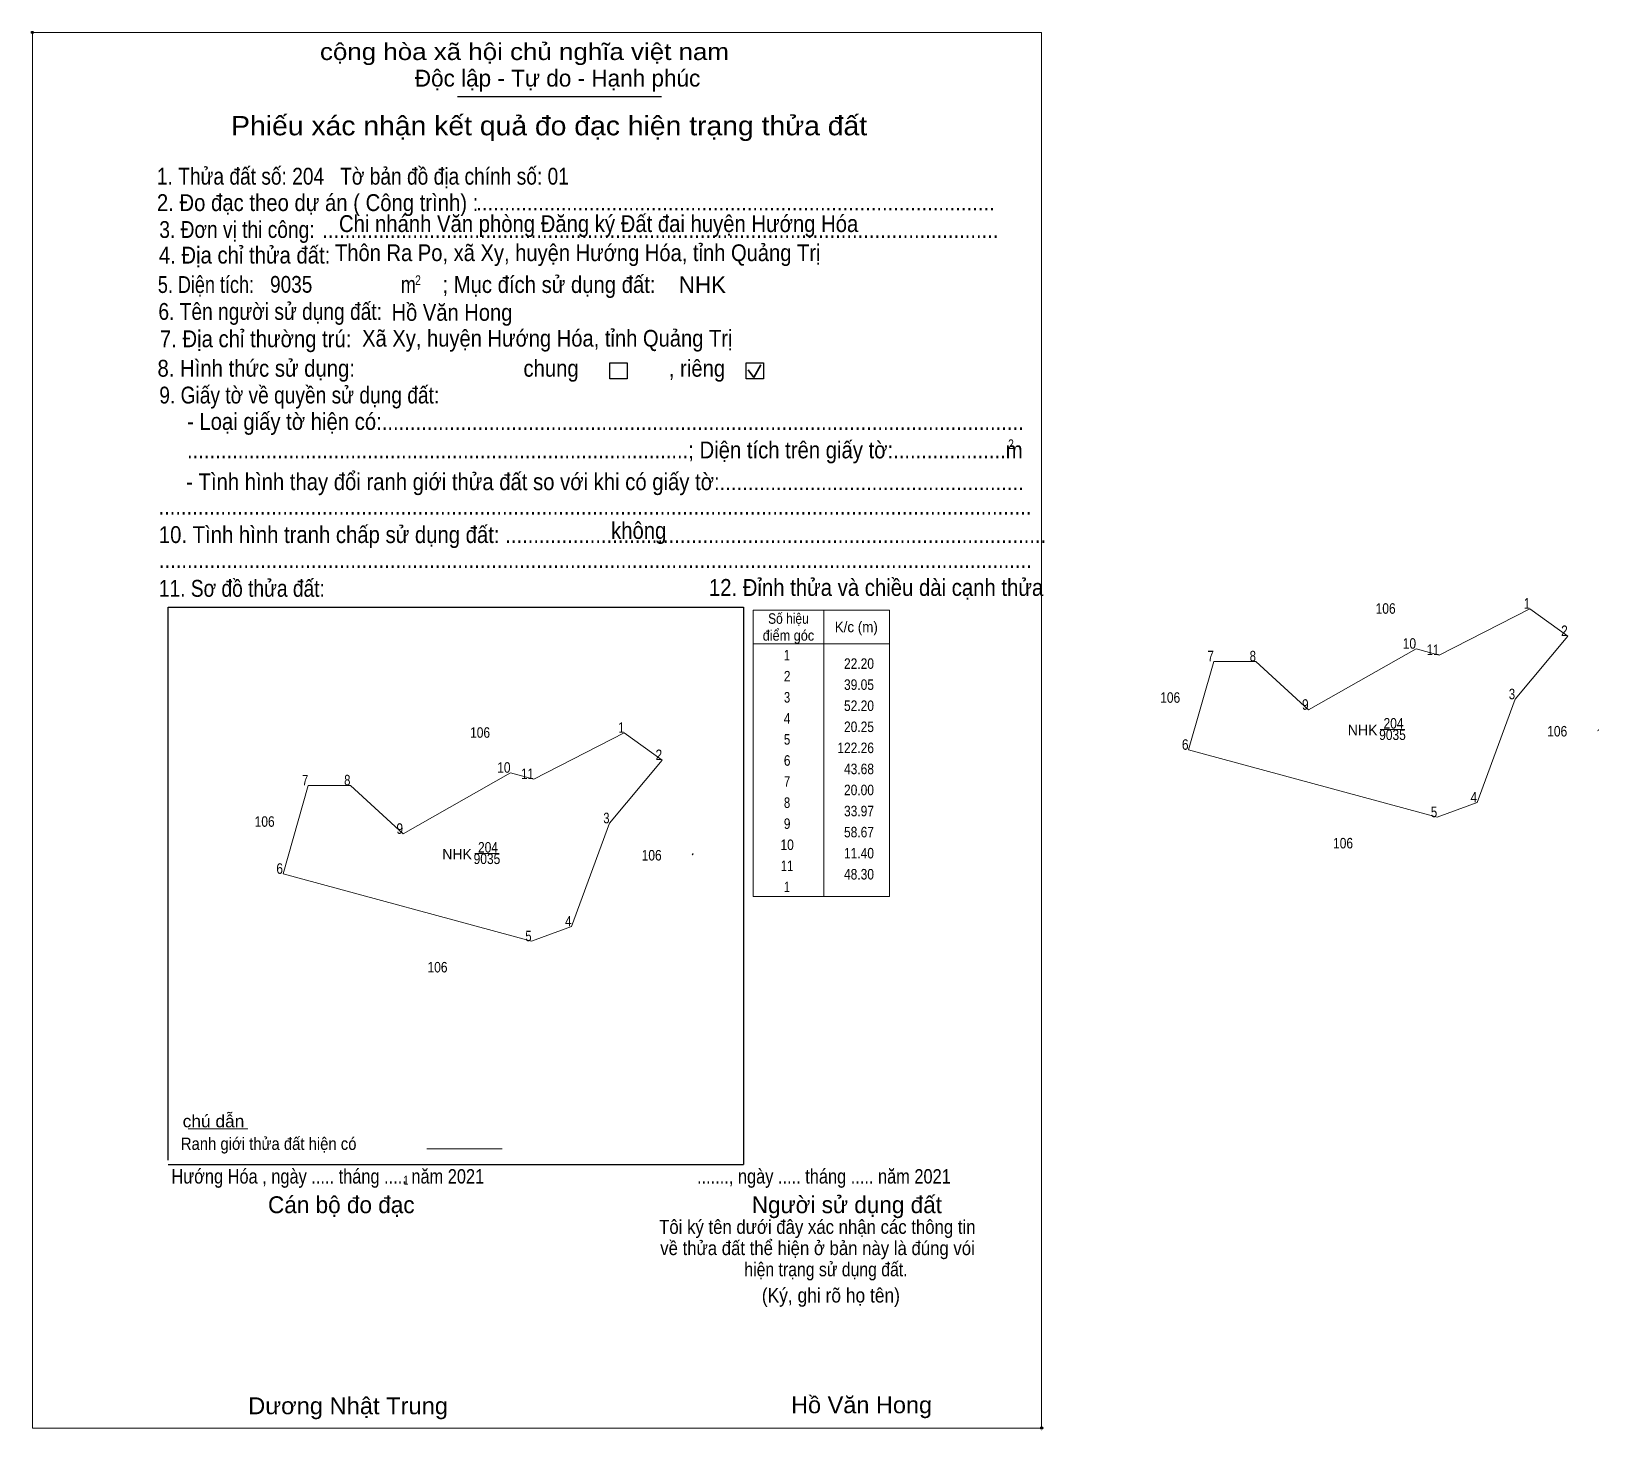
# Model space of a CAD drawing. Header units: metres. Extents: x 551681 to 552425, y 1816824 to 1817488.
import ezdxf
from ezdxf.enums import TextEntityAlignment as Align

# ---------------------------------------------------------------- set-up
doc = ezdxf.new("R2010")
doc.units = ezdxf.units.M
doc.header["$LTSCALE"] = 2
doc.header["$PDMODE"] = 32
doc.header["$PDSIZE"] = 1
for name, color, linetype, lineweight in [('1', 7, 'Continuous', 13), ('12', 7, 'Continuous', 13), ('17', 7, 'Continuous', 13), ('2', 7, 'Continuous', 25), ('32', 7, 'Continuous', 13), ('6', 7, 'Continuous', 13), ('63', 7, 'Continuous', 13)]:
    doc.layers.add(name, color=color, linetype=linetype, lineweight=lineweight)

msp = doc.modelspace()

# ---------------------------------------------------------------- linework, layer by layer
at = {"layer": '1'}
for points in [[(552392, 1817214), (552410, 1817201), (552385, 1817171), (552367, 1817122), (552348, 1817115), (552230, 1817147), (552242, 1817189), (552262, 1817189), (552287, 1817166), (552338, 1817195), (552349, 1817192)], [(551962.18, 1817155.12), (551980.18, 1817142.12), (551955.18, 1817112.12), (551937.18, 1817063.12), (551918.18, 1817056.12), (551800.18, 1817088.12), (551812.18, 1817130.12), (551832.18, 1817130.12), (551857.18, 1817107.12), (551908.18, 1817136.12), (551919.18, 1817133.12)]]:
    msp.add_lwpolyline(points, close=True, dxfattribs=at)
at = {"layer": '12'}
for p, q in [((552424.29, 1817156.04), (552424.66, 1817156.67)), ((552424.29, 1817156.04), (552424.66, 1817156.11)), ((551994.47, 1817097.16), (551994.84, 1817097.79)), ((551994.47, 1817097.16), (551994.84, 1817097.23))]:
    msp.add_line(p, q, dxfattribs=at)
at = {"layer": '17'}
msp.add_line((551755.21, 1816967.01), (551783.45, 1816967.01), dxfattribs=at)
at = {"layer": '2'}
for p, q in [((551883, 1817457.21), (551979.87, 1817457.21)), ((551745.64, 1817214.71), (552018.77, 1817214.71)), ((551745.64, 1816952.19), (551745.64, 1817214.71)), ((552018.77, 1816950.04), (551745.64, 1816950.04))]:
    msp.add_line(p, q, dxfattribs=at)
at = {"layer": '2', "lineweight": 35}
for p, q in [((552021, 1817327.36), (552023.72, 1817323.82)), ((552023.72, 1817323.82), (552027.04, 1817329.75))]:
    msp.add_line(p, q, dxfattribs=at)
at = {"layer": '2', "lineweight": 13}
msp.add_lwpolyline([(551681.23, 1817487.59), (552160.27, 1817487.59), (552160.27, 1816825.03), (551681.23, 1816825.03)], close=True, dxfattribs=at)
at = {"layer": '2'}
for points in [[(551955.33, 1817330.78), (551963.55, 1817330.78), (551963.55, 1817323.1), (551955.33, 1817323.1)], [(552020.05, 1817330.78), (552028.28, 1817330.78), (552028.28, 1817323.1), (552020.05, 1817323.1)]]:
    msp.add_lwpolyline(points, close=True, dxfattribs=at)
at = {"layer": '2', "lineweight": 13}
for points in [[(552424.66, 1817156.11), (552424.29, 1817156.04), (552424.66, 1817156.67)], [(551994.84, 1817097.23), (551994.47, 1817097.16), (551994.84, 1817097.79)]]:
    msp.add_lwpolyline(points, dxfattribs=at)
at = {"layer": '2'}
for p in [(551681.23, 1817487.59), (552160.26, 1816825.03)]:
    msp.add_point(p, dxfattribs=at)
at = {"layer": '32'}
for points in [[(552392, 1817214), (552410, 1817201), (552385, 1817171), (552367, 1817122), (552348, 1817115), (552230, 1817147), (552242, 1817189), (552262, 1817189), (552287, 1817166), (552338, 1817195), (552349, 1817192)], [(551962.18, 1817155.12), (551980.18, 1817142.12), (551955.18, 1817112.12), (551937.18, 1817063.12), (551918.18, 1817056.12), (551800.18, 1817088.12), (551812.18, 1817130.12), (551832.18, 1817130.12), (551857.18, 1817107.12), (551908.18, 1817136.12), (551919.18, 1817133.12)]]:
    msp.add_lwpolyline(points, close=True, dxfattribs=at)
at = {"layer": '6'}
msp.add_line((551868.45, 1816957.49), (551904.13, 1816957.49), dxfattribs=at)
at = {"layer": '63', "lineweight": 25}
msp.add_line((552018.77, 1817214.73), (552018.77, 1816950.05), dxfattribs=at)
at = {"layer": '63'}
for p, q in [((552056.89, 1817213.33), (552056.89, 1817077.33)), ((552056.89, 1817213.33), (552056.89, 1817077.33)), ((552023.29, 1817197.33), (552088.09, 1817197.33)), ((552321.01, 1817156.67), (552332.64, 1817156.67)), ((551891.19, 1817097.79), (551902.82, 1817097.79))]:
    msp.add_line(p, q, dxfattribs=at)
msp.add_lwpolyline([(552023.29, 1817213.33), (552088.09, 1817213.33), (552088.09, 1817077.33), (552023.29, 1817077.33)], close=True, dxfattribs=at)

# ---------------------------------------------------------------- texts
at = {"layer": '1'}
for s, height, width, p in [('204', 5, 0.85, (552327.305, 1817157.08)), ('9035', 5, 0.85, (552326.805, 1817151.65)), ('204', 5, 0.85, (551897.485, 1817098.2)), ('9035', 5, 0.85, (551896.985, 1817092.77)), ('1', 4.225, 0.7, (551858.56, 1816940.57))]:
    msp.add_text(s, height=height, dxfattribs=dict(at, width=width)).set_placement(p, align=Align.CENTER)
for p in [(552312.63, 1817153.86), (551882.81, 1817094.98)]:
    msp.add_text('NHK', height=5, dxfattribs=at).set_placement(p, align=Align.CENTER)
at = {"layer": '2'}
for s, height, width, p in [('cộng hòa xã hội chủ nghĩa việt nam', 7.995, 1.15, (551817.73, 1817474.47)), ('1. Thửa đất số: 204   Tờ bản đồ địa chính số: 01', 8, 0.85, (551740.33, 1817415.31)), ('2. Đo đạc theo dự án ( Công trình) : ', 8.001, 0.9, (551740.33, 1817402.77)), ('Chi nhánh Văn phòng Đăng ký Đất đai huyện Hướng Hóa', 7.994, 0.9, (551826.75, 1817392.81)), ('............................................................................................', 8.001, 0.9, (551891.87, 1817403.05)), ('3. Đơn vị thi công:', 8.001, 0.85, (551741.47, 1817390.01)), ('........................................................................................................................', 8.001, 0.9, (551818.77, 1817390.01)), ('4. Địa chỉ thửa đất:', 8.001, 0.9, (551741.25, 1817377.85)), ('Thôn Ra Po, xã Xy, huyện Hướng Hóa, tỉnh Quảng Trị', 7.94, 0.9, (551824.87, 1817379.01)), ('5. Diện tích:', 8.001, 0.8, (551740.77, 1817363.89)), ('9035', 7.94, 0.85, (551794.03, 1817364.01)), ('m', 7.995, 0.8, (551856.09, 1817363.89)), ('2', 4.568, 0.8, (551862.89, 1817367.71)), ('; Mục đích sử dụng đất:', 7.995, 0.9, (551875.87, 1817363.89)), ('6. Tên người sử dụng đất:', 8.001, 0.85, (551741.05, 1817351.11)), ('Hồ Văn Hong', 7.94, 0.9, (551851.69, 1817350.67)), ('7. Địa chỉ thường trú:', 8.001, 0.9, (551741.75, 1817338.13)), ('Xã Xy, huyện Hướng Hóa, tỉnh Quảng Trị', 7.943, 0.9, (551837.73, 1817338.41)), ('8. Hình thức sử dụng:', 8.001, 0.9, (551740.61, 1817324.13)), ('chung                , riêng', 7.995, 0.9, (551914.31, 1817324.13)), ('9. Giấy tờ về quyền sử dụng đất:', 8.001, 0.85, (551741.47, 1817311.41)), ('     - Loại giấy tờ hiện có:..................................................................................................................', 7.995, 0.9, (551741.25, 1817298.89)), ('     .........................................................................................; Diện tích trên giấy tờ:....................m', 7.995, 0.9, (551741.25, 1817285.37)), ('2', 4.568, 0.8, (552144.37, 1817289.83)), ('     - Tình hình thay đổi ranh giới thửa đất so với khi có giấy tờ:......................................................', 7.995, 0.9, (551740.85, 1817270.27)), ('...........................................................................................................................................................', 7.995, 0.9, (551741.05, 1817258.69)), ('10. Tình hình tranh chấp sử dụng đất: ................................................................................................', 8.001, 0.9, (551741.25, 1817245.17)), ('không', 7.996, 0.9, (551955.91, 1817247.11)), ('11. Sơ đồ thửa đất:', 8.001, 0.85, (551741.25, 1817219.65)), ('...........................................................................................................................................................', 7.995, 0.9, (551741.25, 1817233.33)), ('12. Đỉnh thửa và chiều dài cạnh thửa', 8.011, 0.9, (552002.33, 1817220.07)), ('Hướng Hóa , ngày ..... tháng ..... năm 2021', 6.833, 0.85, (551747.21, 1816941.09)), ('......., ngày ..... tháng ..... năm 2021', 6.833, 0.85, (551996.69, 1816941.09)), ('(Ký, ghi rõ họ tên)', 6.854, 0.9, (552027.45, 1816884.61)), ('Hồ Văn Hong', 7.94, 1.05, (552041.33, 1816832.05)), ('Dương Nhật Trung', 8.004, 1.05, (551783.65, 1816831.57))]:
    msp.add_text(s, height=height, dxfattribs=dict(at, width=width)).set_placement(p)
for s, height, p in [('Độc lập - Tự do - Hạnh phúc', 7.995, (551862.73, 1817461.87)), ('NHK', 7.943, (551988.03, 1817363.83)), ('Cán bộ đo đạc', 7.996, (551793.07, 1816927.03)), ('Người sử dụng đất', 7.995, (552022.69, 1816927.03))]:
    msp.add_text(s, height=height, dxfattribs=at).set_placement(p)
for s, height, width, p in [('Phiếu xác nhận kết quả đo đạc hiện trạng thửa đất', 9.136, 1.1, (551926.5, 1817438.73)), ('Tôi ký tên dưới đây xác nhận các thông tin', 6.605, 0.9, (552053.81, 1816917.21)), ('về thửa đất thể hiện ở bản này là đúng vói', 6.605, 0.9, (552053.895, 1816907.13)), ('hiện trạng sử dụng đất.', 6.591, 0.85, (552057.905, 1816897.05))]:
    msp.add_text(s, height=height, dxfattribs=dict(at, width=width)).set_placement(p, align=Align.CENTER)
msp.add_text('.', height=2.285, dxfattribs=at).set_placement((552160.211, 1816823.77), align=Align.CENTER)
at = {"layer": '6'}
for s, width, p in [('chú dẫn', 1.05, (551752.57, 1816967.77)), ('Ranh giới thửa đất hiện có ', 0.9, (551751.69, 1816957.07))]:
    msp.add_text(s, height=5.854, dxfattribs=dict(at, width=width)).set_placement(p)
at = {"layer": '63'}
for s, width, p in [('106', 0.85, (552323.55, 1817211.59)), ('Số hiệu', 0.85, (552040.085, 1817206.83)), ('K/c (m)', 0.95, (552072.295, 1817202.83)), ('điểm góc', 0.9, (552040.095, 1817198.83)), (' 1', 0.75, (552038.69, 1817189.43)), (' 2', 0.85, (552038.69, 1817179.43)), (' 3', 0.8, (552038.695, 1817169.43)), ('106', 0.85, (552221.29, 1817169.32)), (' 4', 0.85, (552038.69, 1817159.43)), ('106', 0.85, (551893.73, 1817152.71)), (' 5', 0.8, (552038.695, 1817149.43)), ('106', 0.85, (552404.99, 1817153.32)), (' 6', 0.85, (552038.695, 1817139.43)), (' 7', 0.8, (552038.69, 1817129.43)), (' 8', 0.8, (552038.69, 1817119.43)), ('106', 0.85, (551791.47, 1817110.44)), (' 9', 0.85, (552038.69, 1817109.43)), (' 10', 0.85, (552038.685, 1817099.43)), ('106', 0.85, (552303.34, 1817100.18)), ('106', 0.85, (551975.17, 1817094.44)), (' 11', 0.8, (552038.685, 1817089.43)), (' 1', 0.75, (552038.69, 1817079.43)), ('106', 0.85, (551873.52, 1817041.3))]:
    msp.add_text(s, height=5, dxfattribs=dict(at, width=width)).set_placement(p, align=Align.CENTER)
for s, width, p in [(' 1', 0.75, (552392, 1817214)), (' 2', 0.85, (552410, 1817201)), (' 10', 0.85, (552338, 1817195)), ('22.20', 0.85, (552080.69, 1817185.43)), (' 7', 0.8, (552242, 1817189)), (' 8', 0.8, (552262, 1817189)), (' 11', 0.8, (552349, 1817192)), ('39.05', 0.85, (552080.69, 1817175.43)), (' 3', 0.8, (552385, 1817171)), ('52.20', 0.85, (552080.69, 1817165.43)), (' 9', 0.85, (552287, 1817166)), (' 1', 0.75, (551962.18, 1817155.12)), ('20.25', 0.85, (552080.69, 1817155.43)), (' 2', 0.85, (551980.18, 1817142.12)), ('122.26', 0.85, (552080.69, 1817145.43)), (' 6', 0.85, (552230, 1817147)), (' 10', 0.85, (551908.18, 1817136.12)), ('43.68', 0.85, (552080.69, 1817135.43)), (' 7', 0.8, (551812.18, 1817130.12)), (' 8', 0.8, (551832.18, 1817130.12)), (' 11', 0.8, (551919.18, 1817133.12)), ('20.00', 0.85, (552080.69, 1817125.43)), (' 4', 0.85, (552367, 1817122)), (' 3', 0.8, (551955.18, 1817112.12)), ('33.97', 0.85, (552080.69, 1817115.43)), (' 5', 0.8, (552348, 1817115)), (' 9', 0.85, (551857.18, 1817107.12)), ('58.67', 0.85, (552080.69, 1817105.43)), ('11.40', 0.85, (552080.69, 1817095.43)), (' 6', 0.85, (551800.18, 1817088.12)), ('48.30', 0.85, (552080.69, 1817085.43)), (' 4', 0.85, (551937.18, 1817063.12)), (' 5', 0.8, (551918.18, 1817056.12))]:
    msp.add_text(s, height=5, dxfattribs=dict(at, width=width)).set_placement(p, align=Align.RIGHT)

doc.saveas('drawing.dxf')
